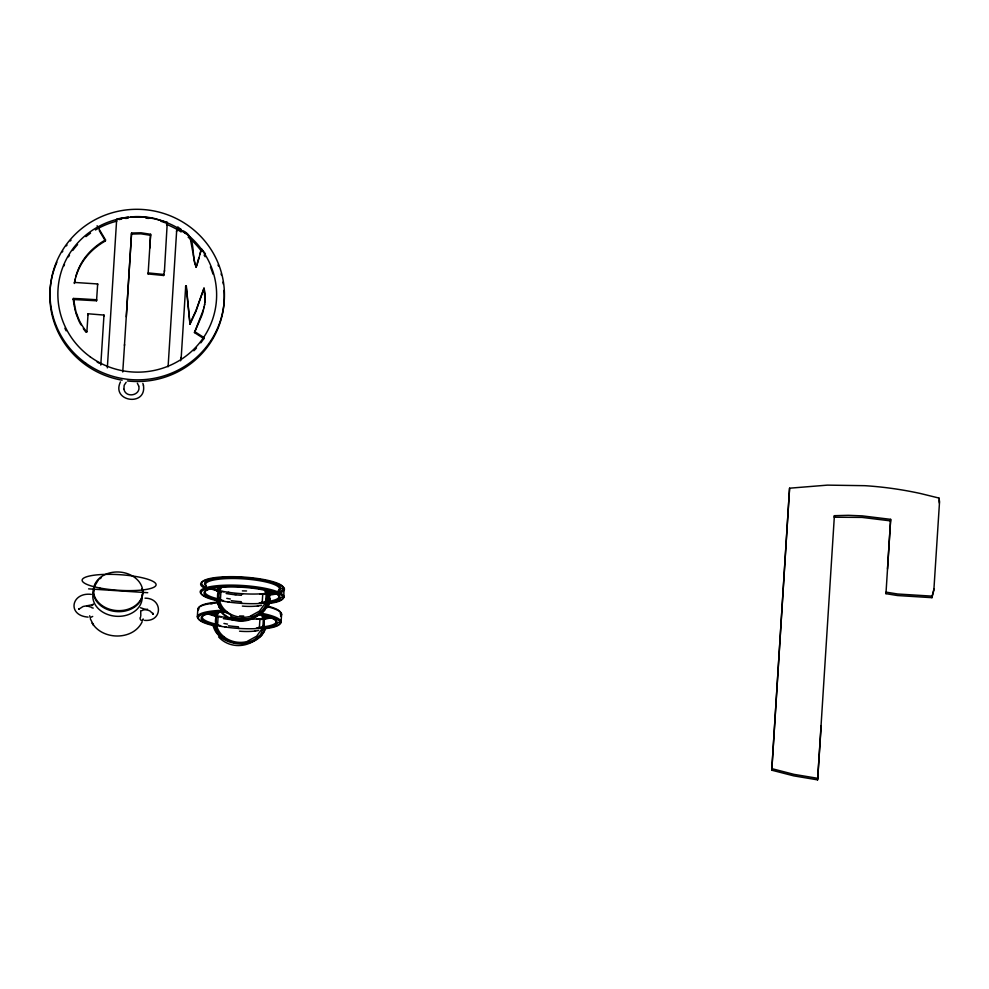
<?xml version="1.0" encoding="UTF-8"?>
<svg xmlns="http://www.w3.org/2000/svg" width="989" height="989" viewBox="0 0 989 989"><rect width="100%" height="100%" fill="white"/><g stroke="black" fill="none" stroke-linecap="round" stroke-linejoin="round"><path stroke-width="1.48" d="M153.048 613.835L149.796 610.843L140.45 607.728M276.191 621.858L277.031 622.872L281.024 622.526L281.593 614.293L280.307 613.415M181.086 359.477L185.709 286.081L186.34 286.068L189.999 324.244L195.921 311.411L204.006 288.133L205.292 293.993L204.958 302.325M181.234 357.252L180.579 360.812M263.803 624.887L263.791 627.978L264.051 622.922A11.955 8.617 -73.4 0 0 264.112 621.945A12.511 9.136 -72.9 0 0 264.075 620.981A13.018 9.643 -72.2 0 0 263.989 620.041A13.438 10.075 -71.4 0 0 263.84 619.114L264.298 618.36M205.193 299.766L203.882 289.171M890.483 520.882L862.087 517.408L834.221 517.222L834.395 515.689L848.364 515.318L862.26 515.875L890.656 519.349L887.504 569.046M890.656 519.349L885.959 593.672L897.48 595.539L931.947 597.677L933.851 590.235L939.55 501.559L938.932 498.048L920.512 493.523A361.925 353.728 6.4 0 0 864.905 485.686L827.434 485.129L789.581 488.195L771.766 770.196L793.759 775.871L817.606 779.864L821.179 725.605M86.859 332.081L88.07 313.773L103.981 315.083L100.779 365.089M96.551 300.78L96.675 299.741L79.219 298.69L73.371 298.468L73.26 299.506L96.551 300.78L97.664 283.954L74.484 282.434L74.373 283.472L76.029 275.708A59.179 57.832 6.4 0 1 79.713 266.338C85.215 255.026 94.66 246.063 105.514 239.907L97.095 225.739M107.331 367.883L116.69 219.026L116.578 220.065M124.453 345.482L131.574 233.033L141.031 232.786L150.637 234.282L148.103 273.953L163.68 275.498L164.52 270.492M126.308 316.826L131.574 233.033M149.722 248.227L150.637 234.282M168.093 366.795L176.66 230.734M197.343 616.716L197.837 609.014M771.766 770.196L789.581 488.195M834.395 515.689L817.606 779.864M122.747 372L124.565 344.444M164.409 271.53L167.277 222.389L154.853 218.557A78.972 77.179 6.4 0 0 135.963 216.603L130.857 216.863M140.809 615.887L140.71 610.769L142.095 610.67M263.927 623.911A11.868 8.518 -73.6 0 0 264.014 622.934L263.853 618.78L265.237 618.694M86.068 331.661L86.13 331.142A56.225 54.951 6.4 0 1 79.046 319.917L75.93 311.745L73.371 298.468M87.947 314.799L88.07 313.773M86.921 331.562L86.13 331.142M97.552 284.993L97.664 283.954M75.918 276.747A59.179 57.832 6.4 0 1 79.59 267.376C85.103 256.064 94.548 247.102 105.39 240.945L105.514 239.907M103.857 316.121L103.981 315.083M148.103 273.953L148.226 272.915L163.791 274.46L163.68 275.498M167.339 225.282L167.277 222.389M176.92 228.818L177.946 227.223L181.333 229.522M185.709 286.081L185.598 287.119L186.34 286.068M196.007 267.364L198.876 257.882M205.452 253.839L201.422 248.82L199.939 254.383M194.586 331.55L204.08 337.645L203.969 338.683L194.462 332.588L203.437 309.668M885.959 593.672L886.132 592.139L897.653 594.006L932.12 596.144L934.024 588.702M938.845 498.815L938.932 498.048M931.947 597.677L932.12 596.144M176.549 231.772L177.043 227.779L177.946 227.223M204.562 305.02L205.069 301.286M204.018 307.814L204.686 303.982M266.165 601.745L266.622 602.882M74.484 282.434L75.164 279.022M265.856 600.521L266.103 594.612L264.533 589.914M263.025 625.604L263.272 619.707L261.529 614.713M140.661 616.876C138.806 618.323 141.526 621.994 142.799 620.066M79.132 609.014L83.088 606.492L93.003 604.638M204.142 306.775L202.473 313.686M267.018 601.547L267.549 595.18L265.942 589.852M142.861 619.868L143.133 618.904M197.503 263.42L201.422 248.82M265.942 628.126L266.004 627.904A13.623 10.249 -72.5 0 0 266.115 627.397M268.835 602.808L268.612 603.426M215.59 627.063C218.915 637.818 230.672 643.765 241.427 643.196C247.695 642.974 254.037 640.699 258.562 636.261C262.32 634.814 261.838 626.519 265.794 628.51M202.053 314.922L194.462 332.588M196.341 266.758L197.12 264.533M204.006 288.133L196.032 310.373L190.111 323.205M265.509 628.658C257.041 651.664 217.778 646.954 213.117 625.357M94.116 590.173L93.473 591.929A15.898 15.54 6.4 0 0 93.028 598.938C94.684 607.951 103.276 613.934 111.794 615.665A30.746 30.053 6.4 0 0 120.769 616.246C129.423 615.64 138.707 610.819 141.476 602.091A15.898 15.54 6.4 0 0 141.922 595.081M266.35 603.636C263.915 610.126 258.104 614.973 251.54 616.889M216.851 590.89L219.237 587.058M264.768 603.871L259.439 611.128L251.082 615.714M261.937 628.967L256.608 636.224L248.251 640.798M142.169 621.784C133.243 640.687 102.535 640.402 92.162 623.033L93.51 625.097L90.32 618.805M120.46 381.915C110.817 401.732 146.965 406.998 143.43 385.265M217.345 590.816L220.003 587.293M214.712 615.529L217.914 611.721M266.721 607.036L264.483 610.126M92.706 616.431L90.222 617.606L89.69 615.776M266.622 606.826L264.434 609.756M263.791 631.909L261.603 634.851M220.522 586.897C214.366 595.118 218.359 607.419 226.357 612.871M221.981 587.046C215.825 594.748 219.57 606.628 227.198 611.87M91.977 605.688L93.275 604.056M218.507 599.643L216.381 600.546M219.447 611.783C212.895 619.411 216.591 631.662 224.367 636.953M98.047 580.444L93.992 587.243A15.898 15.54 6.4 0 0 93.559 594.253C95.216 603.265 103.796 609.249 112.326 610.979A30.746 30.053 6.4 0 0 121.288 611.573C129.955 610.955 139.239 606.133 142.008 597.418A15.898 15.54 6.4 0 0 142.453 590.396L142.02 588.566M126.122 382.31L124.169 385.277L123.909 389.048M262.74 611.931L260.836 613.501M262.715 611.474L260.836 612.982M259.884 636.557L258.005 638.078M99.642 578.936L101.434 577.564M213.364 625.629L215.169 625.159A38.064 8.048 3.6 0 0 263.865 628.015L265.361 627.805A38.027 8.036 3.6 0 0 277.118 622.885M261.578 602.486L261.516 602.499A12.758 10.83 79.7 0 1 261.17 602.585L259.18 602.969M258.698 627.595L258.747 627.57A12.758 10.83 79.7 0 1 258.339 627.681L256.349 628.064M91.792 607.753L93.226 608.087M216.987 590.915L219.064 590.742M214.934 615.776L216.368 616.11M147.546 609.212L142.577 610.151M267.129 593.264L266.647 594.043M117.988 218.767L128.298 217.085M119.162 219.558L121.746 219.039M144.518 620.363C162.962 622.081 162.987 598.024 145.012 598.172M125.615 218.458L128.187 218.124M210.373 587.998A38.064 8.048 3.6 0 0 215.12 589.592A37.866 7.999 3.6 0 0 218.544 590.458A38.064 8.048 3.6 0 0 267.302 593.289L268.798 593.091A38.027 8.036 3.6 0 0 274.361 592.003M267.29 593.289L268.86 593.919M266.783 602.907L268.192 602.721A38.027 8.036 3.6 0 0 279.949 597.789L283.892 597.344L283.868 588.443L279.603 588.702L279.022 596.936L279.949 597.789A38.064 8.048 3.6 0 0 228.311 586.971A38.064 8.048 3.6 0 0 214.514 599.223A37.866 7.999 3.6 0 0 217.939 600.1A38.064 8.048 3.6 0 0 266.696 602.919L268.365 603.574M91.334 594.377C71.084 591.917 66.832 615.64 88.132 617.099M131.463 234.072L140.92 233.824L150.513 235.32M259.736 594.08L261.702 594.166M256.905 619.176L258.871 619.25M221.919 591.57L224.095 591.781M219.088 616.666L221.264 616.864M242.886 593.734L241.712 593.66M242.28 603.364L241.106 603.29M240.055 618.83L238.881 618.755M239.301 628.448L238.275 628.386M88.614 588.863L147.744 592.708M262.048 594.191L262.097 594.204A2.806 2.201 -70 0 1 262.567 594.265M229.065 592.399L228.212 592.287M226.011 617.457L225.381 617.383M817.779 778.331L793.932 774.35L771.939 768.676M209.173 613.699A38.064 8.048 3.6 0 0 212.289 614.676A37.866 7.999 3.6 0 0 215.713 615.554L216.232 615.838M229.114 601.93L227.618 601.646M226.283 627.014L224.787 626.742M91.124 607.147L86.921 605.923M223.526 600.694L221.499 600.039M220.695 625.777L218.557 625.085M160.972 221.264L167.166 223.427M221.079 599.866L221.14 599.89A2.559 2.114 -83.1 0 1 220.547 599.668M218.309 624.974L218.248 624.949A2.559 2.114 -83.1 0 1 217.716 624.751M97.194 362.135L99.654 363.408M183.595 231.043C196.687 237.521 190.828 255.632 196.069 266.845M177.835 228.261L185.747 233.614M268.946 593.969L269.268 594.735M222.661 610.794L220.955 609.076A22.858 21.239 -81 0 1 219.558 607.073M219.83 635.878L218.124 634.172M222.562 611.301L220.831 609.521M188.405 235.629L189.554 237.088M266.412 590.025L267.574 591.743M137.347 383.225L138.707 385.994M263.89 615.529L264.743 616.839A13.03 9.235 -73.9 0 1 265.361 618.558M219.434 607.172L216.059 598.802M216.603 632.268L213.303 624.368M219.298 607.543L215.874 598.642M99.271 230.647L105.39 240.945M262.938 614.626L264.397 618.36M77.797 318.273L78.935 320.955A56.225 54.951 6.4 0 0 80.962 324.825M142.861 383.373L143.442 385.327M75.819 312.784L77.229 316.937M74.694 308.494L75.448 311.35M123.959 389.283C125.788 398.542 141.056 395.39 138.769 386.229M190.345 238.769L192.979 253.011M74.41 307.023L73.26 299.506M193.226 254.383L194.981 263.952M938.969 500.755L939.377 503.092M269.268 594.785L269.317 595.081A41.971 8.876 3.6 0 0 275.807 594.055M186.216 287.107L189.999 324.244M204.105 338.151A79.392 77.599 6.4 0 1 200.804 342.849M196.502 348.004A79.392 77.599 6.4 0 1 193.856 350.786M66.152 330.833A79.392 77.599 6.4 0 1 64.878 328.249M63.716 266.214A79.392 77.599 6.4 0 1 64.483 264.471M68.476 256.856A79.392 77.599 6.4 0 1 69.477 255.224M72.729 250.501A79.392 77.599 6.4 0 1 77.587 244.567M85.956 236.643A79.392 77.599 6.4 0 1 90.555 233.144M95.414 229.992A79.392 77.599 6.4 0 1 116.826 221.128M166.523 224.367A79.392 77.599 6.4 0 1 181.148 231.97M188.157 237.162A79.392 77.599 6.4 0 1 201.385 251.144M204.105 255.1A79.392 77.599 6.4 0 1 205.131 256.732M210.385 266.956A79.392 77.599 6.4 0 1 213.006 274.138M224.021 290.407A87.23 85.252 6.4 0 1 127.433 380.95M122.142 380.196A87.23 85.252 6.4 0 1 56.905 262.233M62.258 252.022A87.23 85.252 6.4 0 1 62.814 251.132M66.374 245.927A87.23 85.252 6.4 0 1 67.017 245.087M70.33 240.995A87.23 85.252 6.4 0 1 71.023 240.203M218.025 264.978A87.23 85.252 6.4 0 1 218.421 265.954M221.103 273.916A87.23 85.252 6.4 0 1 221.388 274.93M222.982 282.1A87.23 85.252 6.4 0 1 223.316 284.164M86.006 332.18A56.225 54.951 6.4 0 1 83.311 328.571M145.964 218.124A78.972 77.179 6.4 0 1 148.474 218.445M265.658 600.484A14.044 10.273 -73.6 0 1 264.595 603.772M251.255 616.085A23.835 20.818 8.8 0 1 227.124 611.944M266.943 601.535A14.736 10.694 -74.3 0 1 266.276 603.611M251.898 617.631A24.91 21.424 8.5 0 1 230.573 616.036M231.166 615.047A25.677 22.957 -0.9 0 1 226.666 612.525M267.302 591.335A14.378 9.828 -74.7 0 1 268.637 598.79M270.269 598.605A14.155 11.361 -76.6 0 1 267.351 607.642M220.943 609.409A23.501 21.758 -80.1 0 1 219.434 607.431M260.7 613.365A27.816 26.443 -35.2 0 1 221.338 612.352M264.619 610.275A23.798 21.943 80.9 0 1 262.839 612.055M267.525 591.805A13.03 9.235 -73.9 0 1 266.449 606.653M260.725 612.871A28.112 26.777 -35.4 0 1 221.462 611.857M264.558 609.892A23.155 21.424 81.7 0 1 262.814 611.598M217.79 600.855A40.994 8.666 3.6 0 1 211.498 587.701A40.994 8.666 3.6 0 1 272.074 591.237A40.994 8.666 3.6 0 1 266.733 603.723M206.244 587.478A40.994 8.666 3.6 0 1 242.824 577.02A40.994 8.666 3.6 0 1 278.774 591.917M275.152 592.906A40.994 8.666 3.6 0 1 267.339 594.08M280.555 588.158A38.027 8.036 3.6 0 1 278.515 590.445M206.132 585.735A38.064 8.048 3.6 0 1 237.706 577.391A38.064 8.048 3.6 0 1 280.592 588.158M206.491 589.011A41.971 8.876 3.6 0 1 215.59 578.219A41.971 8.876 3.6 0 1 269.774 581.532A41.971 8.876 3.6 0 1 278.416 593.4M217.246 600.026A41.971 8.876 3.6 0 1 210.867 586.551A41.971 8.876 3.6 0 1 272.927 590.198A41.971 8.876 3.6 0 1 267.277 602.969M215.639 599.73A13.191 10.323 78.4 0 1 215.515 598.975M206.231 585.933A37.038 7.825 3.6 0 1 244.048 578.899A37.038 7.825 3.6 0 1 278.181 590.878M274.398 592.547A37.038 7.825 3.6 0 1 262.728 594.426L262.233 602.14A37.038 7.825 3.6 0 0 270.788 591.15A37.038 7.825 3.6 0 0 215.961 587.231A37.038 7.825 3.6 0 0 218.717 599.037L220.436 599.445L220.93 591.682L219.311 591.348A37.038 7.825 3.6 0 1 210.669 588.702M266.832 593.944A12.733 9.544 -71.4 0 1 267.104 597.813M266.647 597.863A12.721 9.124 -73.6 0 1 265.942 601.683M269.478 595.019A13.092 9.878 -71.4 0 1 268.983 602.845M218.507 598.778A12.313 9.569 78.7 0 1 219.014 591.496M262.06 602.19A2.806 2.213 -71.1 0 1 261.566 602.388M261.467 605.342A34.467 19.496 14.5 0 1 257.412 606.047M258.314 605.898A33.132 12.35 6.1 0 1 242.392 606.096M241.291 601.695A32.86 7.343 3.6 0 1 231.265 600.682M230.313 598.988A34.677 13.302 0.6 0 1 226.765 598.345M261.764 593.993A12.758 9.185 -44.1 0 1 262.122 594.03M267.722 591.138A34.467 6.218 -5.5 0 1 271.518 591.756M246.558 590.965A33.132 1.434 1.3 0 1 242.379 590.878M241.452 595.304A32.86 6.552 3.6 0 1 226.135 593.511M234.591 594.451A34.677 1.1 6.4 0 1 236.148 594.612M221.091 591.645A2.559 1.891 60 0 1 221.61 591.706M258.821 613.984A40.994 8.666 3.6 0 1 263.902 628.806M214.959 625.95A40.994 8.666 3.6 0 1 221.252 611.536M225.121 612.067A38.064 8.048 3.6 0 0 211.683 624.306A37.866 7.999 3.6 0 0 215.108 625.184M258.327 614.589A38.064 8.048 3.6 0 1 277.155 622.872M215.355 627.162A15.639 12.424 81.1 0 1 214.86 625.246M215.701 615.554A38.064 8.048 3.6 0 0 264.471 618.372L265.967 618.174A38.027 8.036 3.6 0 0 270.43 617.359M210.892 603.797A38.064 8.048 3.6 0 1 212.87 603.463M216.467 616.06A17.579 13.352 77 0 1 218.433 612.104M260.589 613.081A41.971 8.876 3.6 0 1 264.446 628.052M214.415 625.11A41.971 8.876 3.6 0 1 220.881 610.349M260.194 614.243A37.038 7.825 3.6 0 1 259.402 627.224L259.897 619.522A37.038 7.825 3.6 0 0 271.567 617.631M223.044 611.425A37.038 7.825 3.6 0 0 215.886 624.121L217.605 624.529L218.099 616.777L216.381 616.419A37.038 7.825 3.6 0 1 207.838 613.786M215.676 623.874A12.313 9.569 78.7 0 1 216.183 616.592M263.667 625.382A13.277 9.853 -73 0 1 263.433 626.346M259.229 627.286A2.806 2.213 -71.1 0 1 258.735 627.471M258.636 630.438A34.467 19.496 14.5 0 1 254.581 631.143M255.483 630.994A33.132 12.35 6.1 0 1 239.561 631.192M238.46 626.779A32.86 7.343 3.6 0 1 228.434 625.765M227.482 624.084A34.677 13.302 0.6 0 1 223.934 623.441M259.266 619.25A2.806 2.201 -70 0 1 259.736 619.349M258.933 619.077A12.758 9.185 -44.1 0 1 259.291 619.126M264.891 616.221A34.467 6.218 -5.5 0 1 268.687 616.852M243.727 616.048A33.132 1.434 1.3 0 1 239.548 615.974M238.621 620.387A32.86 6.552 3.6 0 1 223.304 618.595M231.76 619.534A34.677 1.1 6.4 0 1 233.317 619.707M218.26 616.728A2.559 1.891 60 0 1 218.779 616.802M262.827 625.567A14.044 10.273 -73.6 0 1 261.764 628.868M248.424 641.169A23.835 20.818 8.8 0 1 224.293 637.04M265.423 627.298A13.03 9.235 -73.9 0 1 263.618 631.748M218.223 634.06A22.858 21.239 -81 0 1 216.727 632.156M257.894 637.967A28.112 26.777 -35.4 0 1 218.631 636.953M261.739 634.987A23.155 21.424 81.7 0 1 259.983 636.693M266.313 605.763A40.994 8.666 3.6 0 1 280.394 614.256M198.999 609.026A40.994 8.666 3.6 0 1 217.036 602.19M266.894 606.603A41.971 8.876 3.6 0 1 280.579 616.159M198.196 610.436A41.971 8.876 3.6 0 1 217.629 602.857M264.347 615.776A16.145 11.819 -71.1 0 1 265.596 618.978M213.364 615.269A20.176 16.516 37.8 0 1 216.665 611.684M79.207 608.668L79.033 609.372L79.281 608.643M94.759 584.462L94.116 586.23A15.898 15.54 6.4 0 0 93.671 593.239C95.327 602.252 103.919 608.223 112.437 609.966A30.746 30.053 6.4 0 0 121.412 610.547C130.066 609.941 139.35 605.107 142.119 596.392A15.898 15.54 6.4 0 0 142.564 589.382C140.908 580.382 132.316 574.399 123.786 572.656A30.746 30.053 6.4 0 0 114.823 572.075C106.738 572.68 98.245 576.785 94.759 584.462M213.043 625.085L212.994 624.838A13.685 10.706 78.4 0 1 212.808 623.799L213.031 625.06M153.097 614.194L153.011 613.44L153.097 614.194M90.222 356.831A79.404 77.599 6.4 0 0 216.146 303.487A79.404 77.599 6.4 0 0 105.378 223.279A79.404 77.599 6.4 0 0 90.222 356.831M85.573 363.025A87.23 85.252 6.4 0 0 223.91 304.414A87.23 85.252 6.4 0 0 102.238 216.294A87.23 85.252 6.4 0 0 85.573 363.025M99.877 588.022A37.038 7.825 3.6 0 0 156.077 584.882A37.038 7.825 3.6 0 0 101.397 574.535A37.038 7.825 3.6 0 0 99.877 588.022"/></g></svg>
